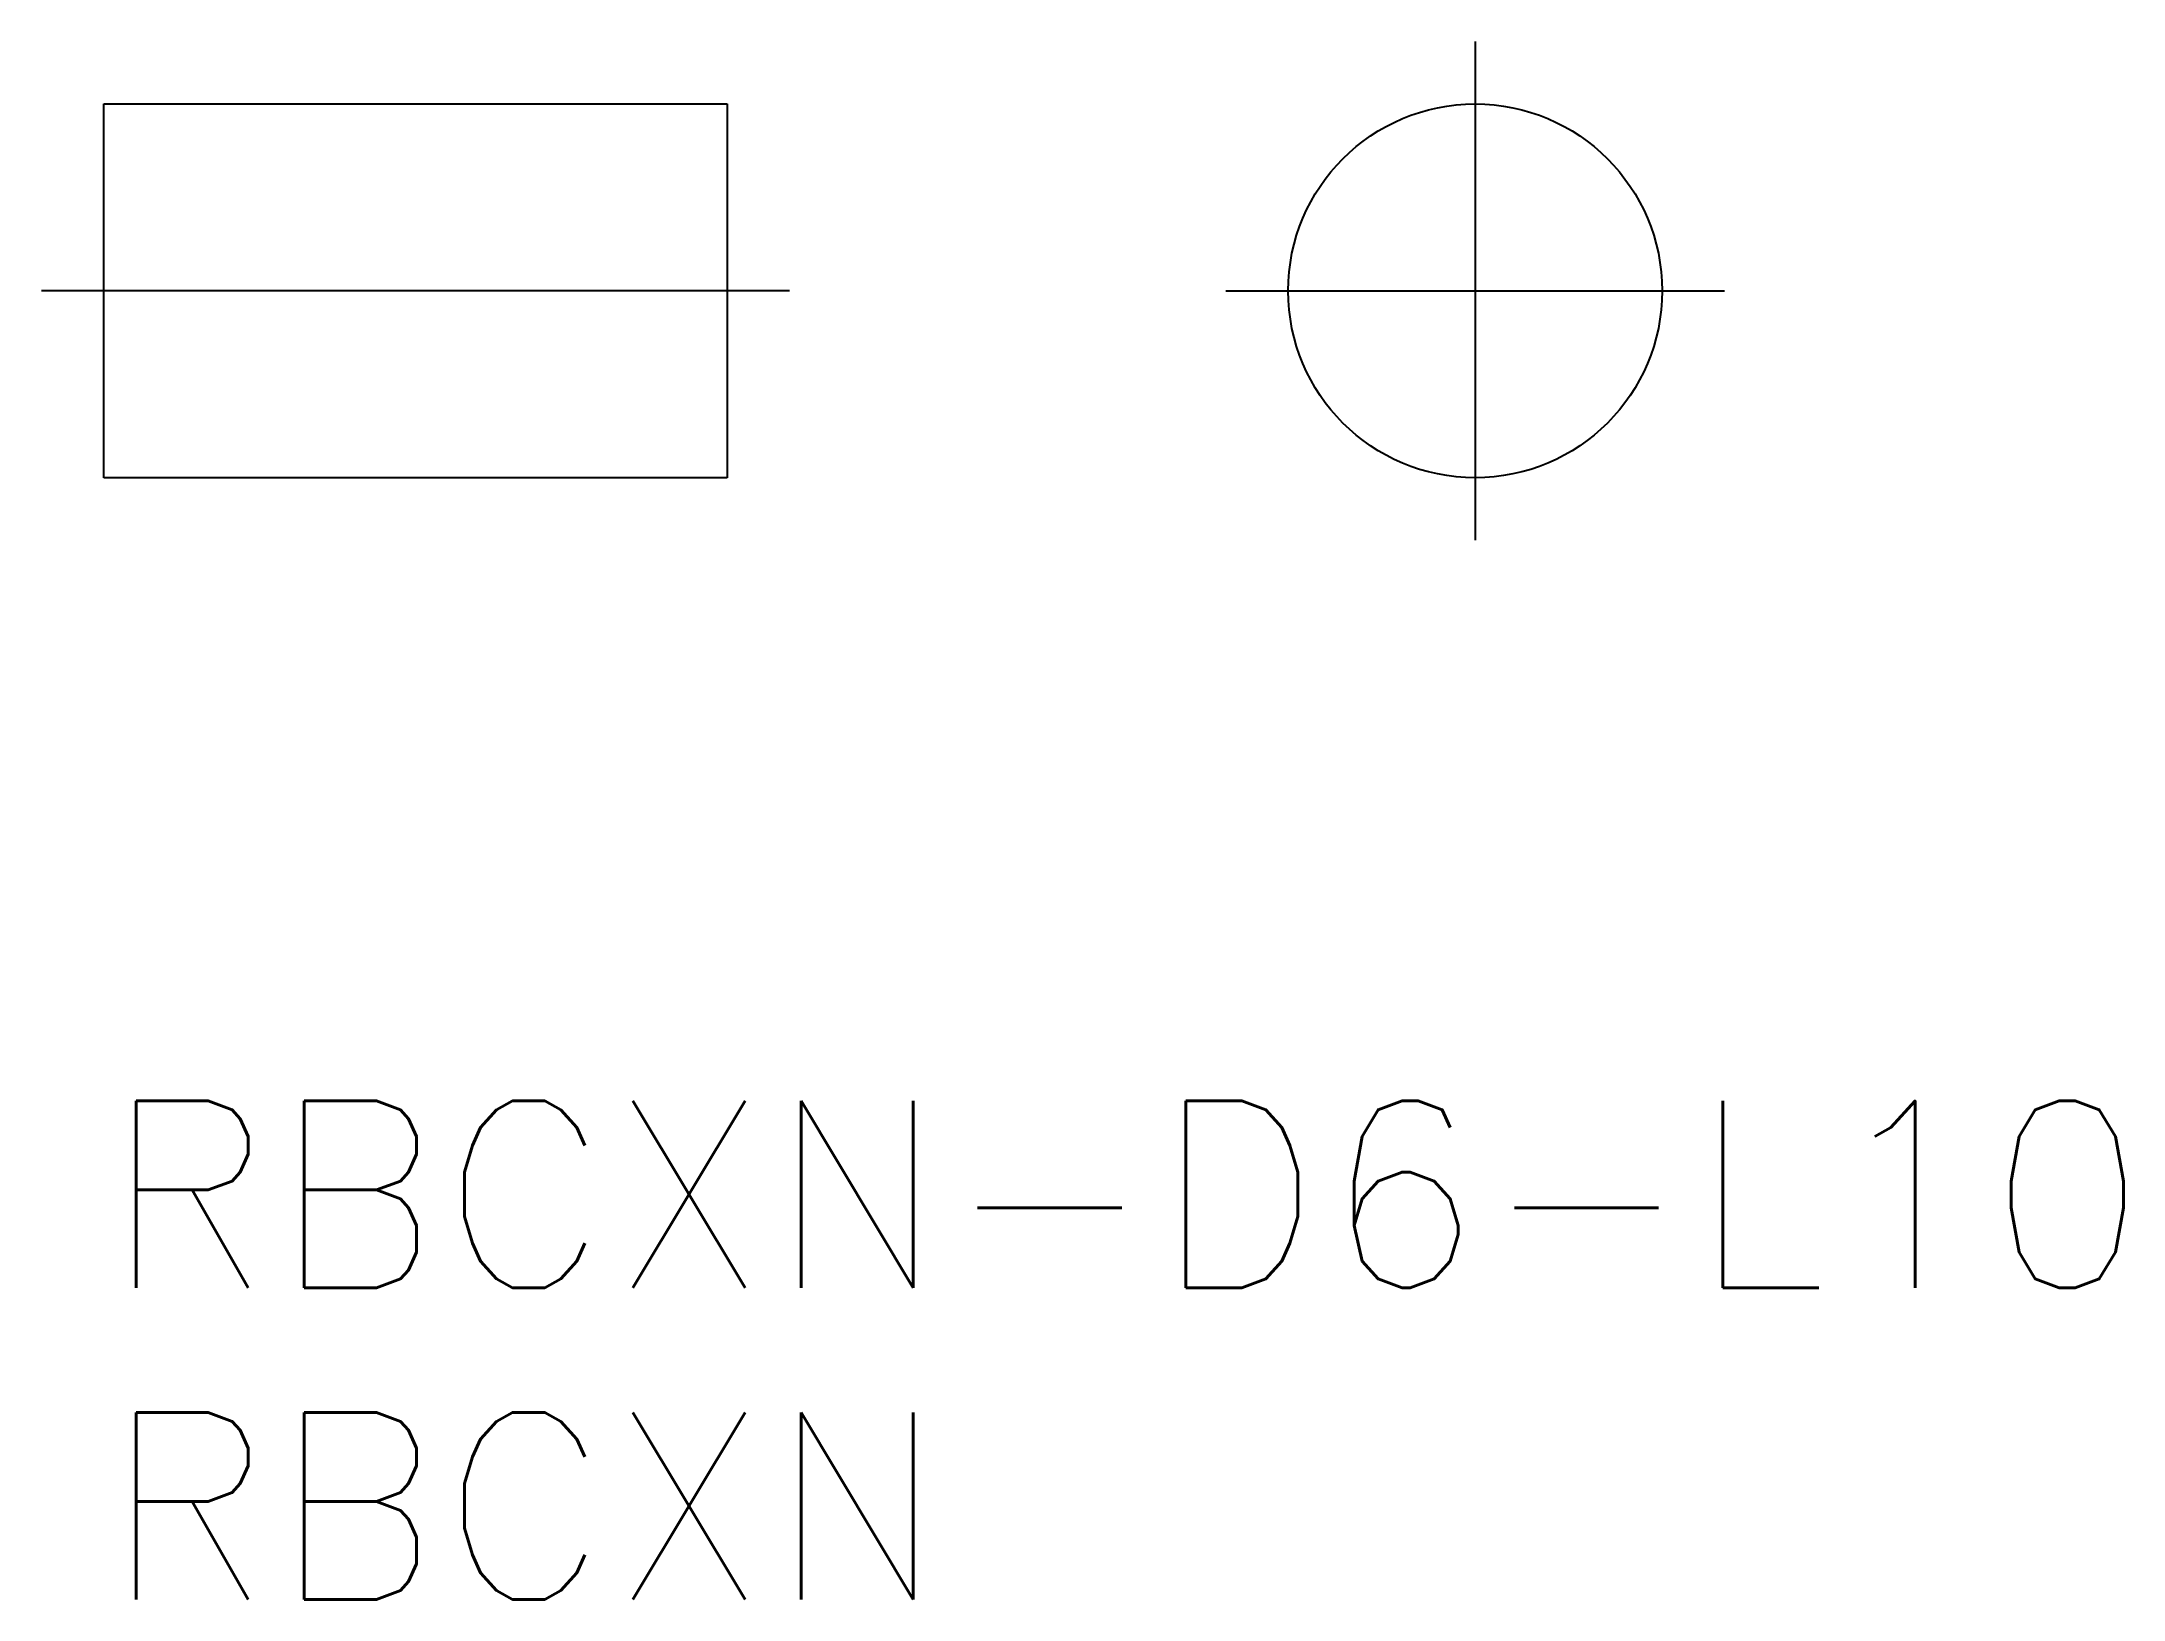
# Model space of a CAD drawing. Extents: x -1 to 32.4, y -8 to 17.
import ezdxf

# ---------------------------------------------------------------- set-up
doc = ezdxf.new("R2010")
doc.units = 0
doc.header["$LTSCALE"] = 0.5
doc.linetypes.add('CENTER', pattern=[50.8, 31.75, -6.35, 6.35, -6.35])
for name, color, linetype in [('MSM_CENTER', 1, 'CENTER'), ('MSM_CONTINUOUS', 7, 'CONTINUOUS'), ('MSM_PART_NUMBER', 7, 'CONTINUOUS')]:
    doc.layers.add(name, color=color, linetype=linetype)
doc.styles.get("Standard").update_dxf_attribs({"font": 'txt.shx', "height": 1, "bigfont": 'bigfont.shx'})

# ---------------------------------------------------------------- blocks, each defined once
blk = doc.blocks.new('*U5')
at = {"layer": 'MSM_PART_NUMBER'}
blk.add_text('RBCXN-D6-L10', height=3, dxfattribs=at).set_placement((0, -3))
blk = doc.blocks.new('*U6')
at = {"layer": 'MSM_PART_NUMBER'}
blk.add_text('RBCXN', height=3, dxfattribs=at).set_placement((0, -8))

msp = doc.modelspace()

# ---------------------------------------------------------------- linework, layer by layer
at = {"layer": 'MSM_CENTER'}
for p, q in [((22, 17), (22, 9)), ((11, 13), (-1, 13)), ((18, 13), (26, 13))]:
    msp.add_line(p, q, dxfattribs=at)
at = {"layer": 'MSM_CONTINUOUS'}
for p, q in [((0, 10), (0, 16)), ((0, 16), (10, 16)), ((10, 16), (10, 10)), ((10, 10), (0, 10))]:
    msp.add_line(p, q, dxfattribs=at)
msp.add_circle((22, 13), 3, dxfattribs=at)

# ---------------------------------------------------------------- block references
at = {"layer": 'MSM_PART_NUMBER'}
for name in ['*U5', '*U6']:
    msp.add_blockref(name, (0, 0), dxfattribs=at)

doc.saveas('drawing.dxf')
